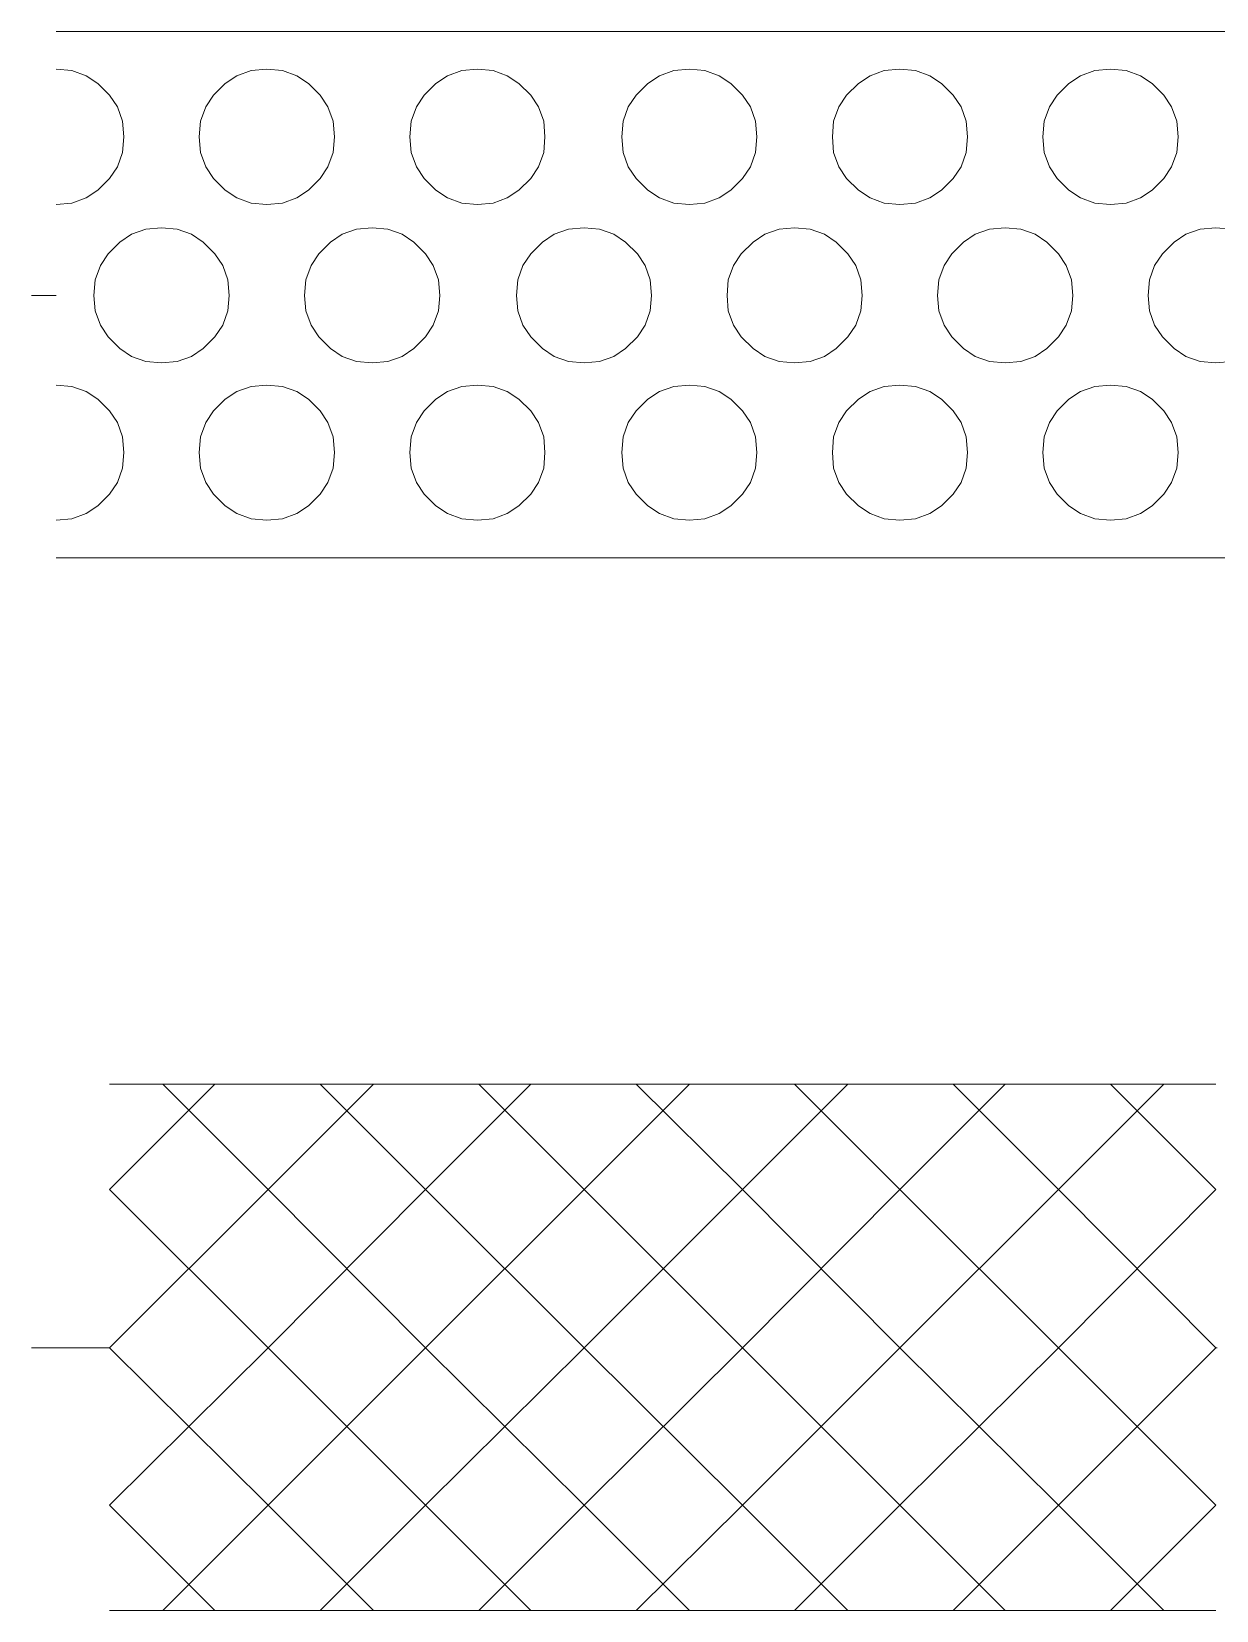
# Model space of a CAD drawing. Header units: inches. Extents: x 47316 to 59086, y 3141 to 11743.
# Drawn here: x 50301.93 to 50313.19, y 6230.9 to 6245.91 of the extents above; entities that cross this region are included whole.
import ezdxf

# ---------------------------------------------------------------- set-up
doc = ezdxf.new("R2010")
doc.units = ezdxf.units.IN
doc.header["$MEASUREMENT"] = 0

msp = doc.modelspace()

# ---------------------------------------------------------------- linework, layer by layer
at = {"color": 0, "lineweight": 0}
for p, q in [((50302.167, 6245.914), (50303.167, 6245.914)), ((50303.167, 6245.914), (50304.168, 6245.914)), ((50304.168, 6245.914), (50305.168, 6245.914)), ((50305.168, 6245.914), (50306.169, 6245.914)), ((50306.169, 6245.914), (50307.182, 6245.914)), ((50307.182, 6245.914), (50308.183, 6245.914)), ((50308.183, 6245.914), (50309.183, 6245.914)), ((50309.183, 6245.914), (50310.184, 6245.914)), ((50310.184, 6245.914), (50311.185, 6245.914)), ((50311.185, 6245.914), (50312.185, 6245.914)), ((50312.185, 6245.914), (50313.186, 6245.914)), ((50313.186, 6245.914), (50314.186, 6245.914)), ((50302.315, 6245.543), (50302.167, 6245.556)), ((50302.451, 6245.494), (50302.315, 6245.543)), ((50304.02, 6245.543), (50303.884, 6245.494)), ((50304.168, 6245.556), (50304.02, 6245.543)), ((50304.316, 6245.543), (50304.168, 6245.556)), ((50304.452, 6245.494), (50304.316, 6245.543)), ((50306.021, 6245.543), (50305.885, 6245.494)), ((50306.169, 6245.556), (50306.021, 6245.543)), ((50306.317, 6245.543), (50306.169, 6245.556)), ((50306.453, 6245.494), (50306.317, 6245.543)), ((50308.034, 6245.543), (50307.899, 6245.494)), ((50308.183, 6245.556), (50308.034, 6245.543)), ((50308.331, 6245.543), (50308.183, 6245.556)), ((50308.467, 6245.494), (50308.331, 6245.543)), ((50310.036, 6245.543), (50309.9, 6245.494)), ((50310.184, 6245.556), (50310.036, 6245.543)), ((50310.332, 6245.543), (50310.184, 6245.556)), ((50310.468, 6245.494), (50310.332, 6245.543)), ((50312.037, 6245.543), (50311.901, 6245.494)), ((50312.185, 6245.556), (50312.037, 6245.543)), ((50312.333, 6245.543), (50312.185, 6245.556)), ((50312.469, 6245.494), (50312.333, 6245.543)), ((50302.562, 6245.42), (50302.451, 6245.494)), ((50302.673, 6245.309), (50302.562, 6245.42)), ((50303.773, 6245.42), (50303.661, 6245.309)), ((50303.884, 6245.494), (50303.773, 6245.42)), ((50304.563, 6245.42), (50304.452, 6245.494)), ((50304.674, 6245.309), (50304.563, 6245.42)), ((50305.774, 6245.42), (50305.663, 6245.309)), ((50305.885, 6245.494), (50305.774, 6245.42)), ((50306.564, 6245.42), (50306.453, 6245.494)), ((50306.676, 6245.309), (50306.564, 6245.42)), ((50307.787, 6245.42), (50307.676, 6245.309)), ((50307.899, 6245.494), (50307.787, 6245.42)), ((50308.578, 6245.42), (50308.467, 6245.494)), ((50308.689, 6245.309), (50308.578, 6245.42)), ((50309.789, 6245.42), (50309.677, 6245.309)), ((50309.9, 6245.494), (50309.789, 6245.42)), ((50310.579, 6245.42), (50310.468, 6245.494)), ((50310.69, 6245.309), (50310.579, 6245.42)), ((50311.79, 6245.42), (50311.679, 6245.309)), ((50311.901, 6245.494), (50311.79, 6245.42)), ((50312.58, 6245.42), (50312.469, 6245.494)), ((50312.692, 6245.309), (50312.58, 6245.42)), ((50302.747, 6245.197), (50302.673, 6245.309)), ((50303.661, 6245.309), (50303.587, 6245.197)), ((50304.748, 6245.197), (50304.674, 6245.309)), ((50305.663, 6245.309), (50305.589, 6245.197)), ((50306.75, 6245.197), (50306.676, 6245.309)), ((50307.676, 6245.309), (50307.602, 6245.197)), ((50308.763, 6245.197), (50308.689, 6245.309)), ((50309.677, 6245.309), (50309.603, 6245.197)), ((50310.765, 6245.197), (50310.69, 6245.309)), ((50311.679, 6245.309), (50311.605, 6245.197)), ((50312.766, 6245.197), (50312.692, 6245.309)), ((50302.797, 6245.061), (50302.747, 6245.197)), ((50302.809, 6244.913), (50302.797, 6245.061)), ((50303.538, 6245.061), (50303.526, 6244.913)), ((50303.587, 6245.197), (50303.538, 6245.061)), ((50304.798, 6245.061), (50304.748, 6245.197)), ((50304.81, 6244.913), (50304.798, 6245.061)), ((50305.539, 6245.061), (50305.527, 6244.913)), ((50305.589, 6245.197), (50305.539, 6245.061)), ((50306.799, 6245.061), (50306.75, 6245.197)), ((50306.811, 6244.913), (50306.799, 6245.061)), ((50307.553, 6245.061), (50307.54, 6244.913)), ((50307.602, 6245.197), (50307.553, 6245.061)), ((50308.813, 6245.061), (50308.763, 6245.197)), ((50308.825, 6244.913), (50308.813, 6245.061)), ((50309.554, 6245.061), (50309.542, 6244.913)), ((50309.603, 6245.197), (50309.554, 6245.061)), ((50310.814, 6245.061), (50310.765, 6245.197)), ((50310.826, 6244.913), (50310.814, 6245.061)), ((50311.555, 6245.061), (50311.543, 6244.913)), ((50311.605, 6245.197), (50311.555, 6245.061)), ((50312.815, 6245.061), (50312.766, 6245.197)), ((50312.828, 6244.913), (50312.815, 6245.061)), ((50302.797, 6244.765), (50302.809, 6244.913)), ((50303.526, 6244.913), (50303.538, 6244.765)), ((50304.798, 6244.765), (50304.81, 6244.913)), ((50305.527, 6244.913), (50305.539, 6244.765)), ((50306.799, 6244.765), (50306.811, 6244.913)), ((50307.54, 6244.913), (50307.553, 6244.765)), ((50308.813, 6244.765), (50308.825, 6244.913)), ((50309.542, 6244.913), (50309.554, 6244.765)), ((50310.814, 6244.765), (50310.826, 6244.913)), ((50311.543, 6244.913), (50311.555, 6244.765)), ((50312.815, 6244.765), (50312.828, 6244.913)), ((50302.747, 6244.629), (50302.797, 6244.765)), ((50303.538, 6244.765), (50303.587, 6244.629)), ((50304.748, 6244.629), (50304.798, 6244.765)), ((50305.539, 6244.765), (50305.589, 6244.629)), ((50306.75, 6244.629), (50306.799, 6244.765)), ((50307.553, 6244.765), (50307.602, 6244.629)), ((50308.763, 6244.629), (50308.813, 6244.765)), ((50309.554, 6244.765), (50309.603, 6244.629)), ((50310.765, 6244.629), (50310.814, 6244.765)), ((50311.555, 6244.765), (50311.605, 6244.629)), ((50312.766, 6244.629), (50312.815, 6244.765)), ((50302.673, 6244.518), (50302.747, 6244.629)), ((50303.587, 6244.629), (50303.661, 6244.518)), ((50304.674, 6244.518), (50304.748, 6244.629)), ((50305.589, 6244.629), (50305.663, 6244.518)), ((50306.676, 6244.518), (50306.75, 6244.629)), ((50307.602, 6244.629), (50307.676, 6244.518)), ((50308.689, 6244.518), (50308.763, 6244.629)), ((50309.603, 6244.629), (50309.677, 6244.518)), ((50310.69, 6244.518), (50310.765, 6244.629)), ((50311.605, 6244.629), (50311.679, 6244.518)), ((50312.692, 6244.518), (50312.766, 6244.629)), ((50302.562, 6244.407), (50302.673, 6244.518)), ((50303.661, 6244.518), (50303.773, 6244.407)), ((50304.563, 6244.407), (50304.674, 6244.518)), ((50305.663, 6244.518), (50305.774, 6244.407)), ((50306.564, 6244.407), (50306.676, 6244.518)), ((50307.676, 6244.518), (50307.787, 6244.407)), ((50308.578, 6244.407), (50308.689, 6244.518)), ((50309.677, 6244.518), (50309.789, 6244.407)), ((50310.579, 6244.407), (50310.69, 6244.518)), ((50311.679, 6244.518), (50311.79, 6244.407)), ((50312.58, 6244.407), (50312.692, 6244.518)), ((50302.315, 6244.283), (50302.451, 6244.333)), ((50302.451, 6244.333), (50302.562, 6244.407)), ((50303.773, 6244.407), (50303.884, 6244.333)), ((50303.884, 6244.333), (50304.02, 6244.283)), ((50304.316, 6244.283), (50304.452, 6244.333)), ((50304.452, 6244.333), (50304.563, 6244.407)), ((50305.774, 6244.407), (50305.885, 6244.333)), ((50305.885, 6244.333), (50306.021, 6244.283)), ((50306.317, 6244.283), (50306.453, 6244.333)), ((50306.453, 6244.333), (50306.564, 6244.407)), ((50307.787, 6244.407), (50307.899, 6244.333)), ((50307.899, 6244.333), (50308.034, 6244.283)), ((50308.331, 6244.283), (50308.467, 6244.333)), ((50308.467, 6244.333), (50308.578, 6244.407)), ((50309.789, 6244.407), (50309.9, 6244.333)), ((50309.9, 6244.333), (50310.036, 6244.283)), ((50310.332, 6244.283), (50310.468, 6244.333)), ((50310.468, 6244.333), (50310.579, 6244.407)), ((50311.79, 6244.407), (50311.901, 6244.333)), ((50311.901, 6244.333), (50312.037, 6244.283)), ((50312.333, 6244.283), (50312.469, 6244.333)), ((50312.469, 6244.333), (50312.58, 6244.407)), ((50302.167, 6244.271), (50302.315, 6244.283)), ((50304.02, 6244.283), (50304.168, 6244.271)), ((50304.168, 6244.271), (50304.316, 6244.283)), ((50306.021, 6244.283), (50306.169, 6244.271)), ((50306.169, 6244.271), (50306.317, 6244.283)), ((50308.034, 6244.283), (50308.183, 6244.271)), ((50308.183, 6244.271), (50308.331, 6244.283)), ((50310.036, 6244.283), (50310.184, 6244.271)), ((50310.184, 6244.271), (50310.332, 6244.283)), ((50312.037, 6244.283), (50312.185, 6244.271)), ((50312.185, 6244.271), (50312.333, 6244.283)), ((50303.019, 6244.036), (50302.883, 6243.987)), ((50303.167, 6244.049), (50303.019, 6244.036)), ((50303.316, 6244.036), (50303.167, 6244.049)), ((50303.451, 6243.987), (50303.316, 6244.036)), ((50305.02, 6244.036), (50304.884, 6243.987)), ((50305.168, 6244.049), (50305.02, 6244.036)), ((50305.317, 6244.036), (50305.168, 6244.049)), ((50305.453, 6243.987), (50305.317, 6244.036)), ((50307.034, 6244.036), (50306.898, 6243.987)), ((50307.182, 6244.049), (50307.034, 6244.036)), ((50307.33, 6244.036), (50307.182, 6244.049)), ((50307.466, 6243.987), (50307.33, 6244.036)), ((50309.035, 6244.036), (50308.899, 6243.987)), ((50309.183, 6244.049), (50309.035, 6244.036)), ((50309.332, 6244.036), (50309.183, 6244.049)), ((50309.467, 6243.987), (50309.332, 6244.036)), ((50311.036, 6244.036), (50310.9, 6243.987)), ((50311.185, 6244.049), (50311.036, 6244.036)), ((50311.333, 6244.036), (50311.185, 6244.049)), ((50311.469, 6243.987), (50311.333, 6244.036)), ((50313.038, 6244.036), (50312.902, 6243.987)), ((50313.186, 6244.049), (50313.038, 6244.036)), ((50313.334, 6244.036), (50313.186, 6244.049)), ((50302.772, 6243.913), (50302.661, 6243.801)), ((50302.883, 6243.987), (50302.772, 6243.913)), ((50303.563, 6243.913), (50303.451, 6243.987)), ((50303.674, 6243.801), (50303.563, 6243.913)), ((50304.773, 6243.913), (50304.662, 6243.801)), ((50304.884, 6243.987), (50304.773, 6243.913)), ((50305.564, 6243.913), (50305.453, 6243.987)), ((50305.675, 6243.801), (50305.564, 6243.913)), ((50306.787, 6243.913), (50306.676, 6243.801)), ((50306.898, 6243.987), (50306.787, 6243.913)), ((50307.577, 6243.913), (50307.466, 6243.987)), ((50307.689, 6243.801), (50307.577, 6243.913)), ((50308.788, 6243.913), (50308.677, 6243.801)), ((50308.899, 6243.987), (50308.788, 6243.913)), ((50309.579, 6243.913), (50309.467, 6243.987)), ((50309.69, 6243.801), (50309.579, 6243.913)), ((50310.789, 6243.913), (50310.678, 6243.801)), ((50310.9, 6243.987), (50310.789, 6243.913)), ((50311.58, 6243.913), (50311.469, 6243.987)), ((50311.691, 6243.801), (50311.58, 6243.913)), ((50312.79, 6243.913), (50312.679, 6243.801)), ((50312.902, 6243.987), (50312.79, 6243.913)), ((50302.661, 6243.801), (50302.587, 6243.69)), ((50303.748, 6243.69), (50303.674, 6243.801)), ((50304.662, 6243.801), (50304.588, 6243.69)), ((50305.749, 6243.69), (50305.675, 6243.801)), ((50306.676, 6243.801), (50306.601, 6243.69)), ((50307.763, 6243.69), (50307.689, 6243.801)), ((50308.677, 6243.801), (50308.603, 6243.69)), ((50309.764, 6243.69), (50309.69, 6243.801)), ((50310.678, 6243.801), (50310.604, 6243.69)), ((50311.765, 6243.69), (50311.691, 6243.801)), ((50312.679, 6243.801), (50312.605, 6243.69)), ((50302.537, 6243.554), (50302.525, 6243.406)), ((50302.587, 6243.69), (50302.537, 6243.554)), ((50303.797, 6243.554), (50303.748, 6243.69)), ((50303.81, 6243.406), (50303.797, 6243.554)), ((50304.538, 6243.554), (50304.526, 6243.406)), ((50304.588, 6243.69), (50304.538, 6243.554)), ((50305.799, 6243.554), (50305.749, 6243.69)), ((50305.811, 6243.406), (50305.799, 6243.554)), ((50306.552, 6243.554), (50306.54, 6243.406)), ((50306.601, 6243.69), (50306.552, 6243.554)), ((50307.812, 6243.554), (50307.763, 6243.69)), ((50307.824, 6243.406), (50307.812, 6243.554)), ((50308.553, 6243.554), (50308.541, 6243.406)), ((50308.603, 6243.69), (50308.553, 6243.554)), ((50309.813, 6243.554), (50309.764, 6243.69)), ((50309.826, 6243.406), (50309.813, 6243.554)), ((50310.555, 6243.554), (50310.542, 6243.406)), ((50310.604, 6243.69), (50310.555, 6243.554)), ((50311.815, 6243.554), (50311.765, 6243.69)), ((50311.827, 6243.406), (50311.815, 6243.554)), ((50312.556, 6243.554), (50312.543, 6243.406)), ((50312.605, 6243.69), (50312.556, 6243.554)), ((50301.932, 6243.406), (50302.167, 6243.406)), ((50302.525, 6243.406), (50302.537, 6243.258)), ((50303.797, 6243.258), (50303.81, 6243.406)), ((50304.526, 6243.406), (50304.538, 6243.258)), ((50305.799, 6243.258), (50305.811, 6243.406)), ((50306.54, 6243.406), (50306.552, 6243.258)), ((50307.812, 6243.258), (50307.824, 6243.406)), ((50308.541, 6243.406), (50308.553, 6243.258)), ((50309.813, 6243.258), (50309.826, 6243.406)), ((50310.542, 6243.406), (50310.555, 6243.258)), ((50311.815, 6243.258), (50311.827, 6243.406)), ((50312.543, 6243.406), (50312.556, 6243.258)), ((50302.537, 6243.258), (50302.587, 6243.122)), ((50303.748, 6243.122), (50303.797, 6243.258)), ((50304.538, 6243.258), (50304.588, 6243.122)), ((50305.749, 6243.122), (50305.799, 6243.258)), ((50306.552, 6243.258), (50306.601, 6243.122)), ((50307.763, 6243.122), (50307.812, 6243.258)), ((50308.553, 6243.258), (50308.603, 6243.122)), ((50309.764, 6243.122), (50309.813, 6243.258)), ((50310.555, 6243.258), (50310.604, 6243.122)), ((50311.765, 6243.122), (50311.815, 6243.258)), ((50312.556, 6243.258), (50312.605, 6243.122)), ((50302.587, 6243.122), (50302.661, 6243.011)), ((50303.674, 6243.011), (50303.748, 6243.122)), ((50304.588, 6243.122), (50304.662, 6243.011)), ((50305.675, 6243.011), (50305.749, 6243.122)), ((50306.601, 6243.122), (50306.676, 6243.011)), ((50307.689, 6243.011), (50307.763, 6243.122)), ((50308.603, 6243.122), (50308.677, 6243.011)), ((50309.69, 6243.011), (50309.764, 6243.122)), ((50310.604, 6243.122), (50310.678, 6243.011)), ((50311.691, 6243.011), (50311.765, 6243.122)), ((50312.605, 6243.122), (50312.679, 6243.011)), ((50302.661, 6243.011), (50302.772, 6242.9)), ((50303.563, 6242.9), (50303.674, 6243.011)), ((50304.662, 6243.011), (50304.773, 6242.9)), ((50305.564, 6242.9), (50305.675, 6243.011)), ((50306.676, 6243.011), (50306.787, 6242.9)), ((50307.577, 6242.9), (50307.689, 6243.011)), ((50308.677, 6243.011), (50308.788, 6242.9)), ((50309.579, 6242.9), (50309.69, 6243.011)), ((50310.678, 6243.011), (50310.789, 6242.9)), ((50311.58, 6242.9), (50311.691, 6243.011)), ((50312.679, 6243.011), (50312.79, 6242.9)), ((50302.772, 6242.9), (50302.883, 6242.826)), ((50302.883, 6242.826), (50303.019, 6242.776)), ((50303.316, 6242.776), (50303.451, 6242.826)), ((50303.451, 6242.826), (50303.563, 6242.9)), ((50304.773, 6242.9), (50304.884, 6242.826)), ((50304.884, 6242.826), (50305.02, 6242.776)), ((50305.317, 6242.776), (50305.453, 6242.826)), ((50305.453, 6242.826), (50305.564, 6242.9)), ((50306.787, 6242.9), (50306.898, 6242.826)), ((50306.898, 6242.826), (50307.034, 6242.776)), ((50307.33, 6242.776), (50307.466, 6242.826)), ((50307.466, 6242.826), (50307.577, 6242.9)), ((50308.788, 6242.9), (50308.899, 6242.826)), ((50308.899, 6242.826), (50309.035, 6242.776)), ((50309.332, 6242.776), (50309.467, 6242.826)), ((50309.467, 6242.826), (50309.579, 6242.9)), ((50310.789, 6242.9), (50310.9, 6242.826)), ((50310.9, 6242.826), (50311.036, 6242.776)), ((50311.333, 6242.776), (50311.469, 6242.826)), ((50311.469, 6242.826), (50311.58, 6242.9)), ((50312.79, 6242.9), (50312.902, 6242.826)), ((50312.902, 6242.826), (50313.038, 6242.776)), ((50303.019, 6242.776), (50303.167, 6242.764)), ((50303.167, 6242.764), (50303.316, 6242.776)), ((50305.02, 6242.776), (50305.168, 6242.764)), ((50305.168, 6242.764), (50305.317, 6242.776)), ((50307.034, 6242.776), (50307.182, 6242.764)), ((50307.182, 6242.764), (50307.33, 6242.776)), ((50309.035, 6242.776), (50309.183, 6242.764)), ((50309.183, 6242.764), (50309.332, 6242.776)), ((50311.036, 6242.776), (50311.185, 6242.764)), ((50311.185, 6242.764), (50311.333, 6242.776)), ((50313.038, 6242.776), (50313.186, 6242.764)), ((50313.186, 6242.764), (50313.334, 6242.776)), ((50302.315, 6242.541), (50302.167, 6242.554)), ((50302.451, 6242.492), (50302.315, 6242.541)), ((50304.02, 6242.541), (50303.884, 6242.492)), ((50304.168, 6242.554), (50304.02, 6242.541)), ((50304.316, 6242.541), (50304.168, 6242.554)), ((50304.452, 6242.492), (50304.316, 6242.541)), ((50306.021, 6242.541), (50305.885, 6242.492)), ((50306.169, 6242.554), (50306.021, 6242.541)), ((50306.317, 6242.541), (50306.169, 6242.554)), ((50306.453, 6242.492), (50306.317, 6242.541)), ((50308.034, 6242.541), (50307.899, 6242.492)), ((50308.183, 6242.554), (50308.034, 6242.541)), ((50308.331, 6242.541), (50308.183, 6242.554)), ((50308.467, 6242.492), (50308.331, 6242.541)), ((50310.036, 6242.541), (50309.9, 6242.492)), ((50310.184, 6242.554), (50310.036, 6242.541)), ((50310.332, 6242.541), (50310.184, 6242.554)), ((50310.468, 6242.492), (50310.332, 6242.541)), ((50312.037, 6242.541), (50311.901, 6242.492)), ((50312.185, 6242.554), (50312.037, 6242.541)), ((50312.333, 6242.541), (50312.185, 6242.554)), ((50312.469, 6242.492), (50312.333, 6242.541)), ((50302.562, 6242.418), (50302.451, 6242.492)), ((50302.673, 6242.307), (50302.562, 6242.418)), ((50303.773, 6242.418), (50303.661, 6242.307)), ((50303.884, 6242.492), (50303.773, 6242.418)), ((50304.563, 6242.418), (50304.452, 6242.492)), ((50304.674, 6242.307), (50304.563, 6242.418)), ((50305.774, 6242.418), (50305.663, 6242.307)), ((50305.885, 6242.492), (50305.774, 6242.418)), ((50306.564, 6242.418), (50306.453, 6242.492)), ((50306.676, 6242.307), (50306.564, 6242.418)), ((50307.787, 6242.418), (50307.676, 6242.307)), ((50307.899, 6242.492), (50307.787, 6242.418)), ((50308.578, 6242.418), (50308.467, 6242.492)), ((50308.689, 6242.307), (50308.578, 6242.418)), ((50309.789, 6242.418), (50309.677, 6242.307)), ((50309.9, 6242.492), (50309.789, 6242.418)), ((50310.579, 6242.418), (50310.468, 6242.492)), ((50310.69, 6242.307), (50310.579, 6242.418)), ((50311.79, 6242.418), (50311.679, 6242.307)), ((50311.901, 6242.492), (50311.79, 6242.418)), ((50312.58, 6242.418), (50312.469, 6242.492)), ((50312.692, 6242.307), (50312.58, 6242.418)), ((50302.747, 6242.196), (50302.673, 6242.307)), ((50303.661, 6242.307), (50303.587, 6242.196)), ((50304.748, 6242.196), (50304.674, 6242.307)), ((50305.663, 6242.307), (50305.589, 6242.196)), ((50306.75, 6242.196), (50306.676, 6242.307)), ((50307.676, 6242.307), (50307.602, 6242.196)), ((50308.763, 6242.196), (50308.689, 6242.307)), ((50309.677, 6242.307), (50309.603, 6242.196)), ((50310.765, 6242.196), (50310.69, 6242.307)), ((50311.679, 6242.307), (50311.605, 6242.196)), ((50312.766, 6242.196), (50312.692, 6242.307)), ((50302.797, 6242.06), (50302.747, 6242.196)), ((50302.809, 6241.911), (50302.797, 6242.06)), ((50303.538, 6242.06), (50303.526, 6241.911)), ((50303.587, 6242.196), (50303.538, 6242.06)), ((50304.798, 6242.06), (50304.748, 6242.196)), ((50304.81, 6241.911), (50304.798, 6242.06)), ((50305.539, 6242.06), (50305.527, 6241.911)), ((50305.589, 6242.196), (50305.539, 6242.06)), ((50306.799, 6242.06), (50306.75, 6242.196)), ((50306.811, 6241.911), (50306.799, 6242.06)), ((50307.553, 6242.06), (50307.54, 6241.911)), ((50307.602, 6242.196), (50307.553, 6242.06)), ((50308.813, 6242.06), (50308.763, 6242.196)), ((50308.825, 6241.911), (50308.813, 6242.06)), ((50309.554, 6242.06), (50309.542, 6241.911)), ((50309.603, 6242.196), (50309.554, 6242.06)), ((50310.814, 6242.06), (50310.765, 6242.196)), ((50310.826, 6241.911), (50310.814, 6242.06)), ((50311.555, 6242.06), (50311.543, 6241.911)), ((50311.605, 6242.196), (50311.555, 6242.06)), ((50312.815, 6242.06), (50312.766, 6242.196)), ((50312.828, 6241.911), (50312.815, 6242.06)), ((50302.797, 6241.763), (50302.809, 6241.911)), ((50303.526, 6241.911), (50303.538, 6241.763)), ((50304.798, 6241.763), (50304.81, 6241.911)), ((50305.527, 6241.911), (50305.539, 6241.763)), ((50306.799, 6241.763), (50306.811, 6241.911)), ((50307.54, 6241.911), (50307.553, 6241.763)), ((50308.813, 6241.763), (50308.825, 6241.911)), ((50309.542, 6241.911), (50309.554, 6241.763)), ((50310.814, 6241.763), (50310.826, 6241.911)), ((50311.543, 6241.911), (50311.555, 6241.763)), ((50312.815, 6241.763), (50312.828, 6241.911)), ((50302.747, 6241.627), (50302.797, 6241.763)), ((50303.538, 6241.763), (50303.587, 6241.627)), ((50304.748, 6241.627), (50304.798, 6241.763)), ((50305.539, 6241.763), (50305.589, 6241.627)), ((50306.75, 6241.627), (50306.799, 6241.763)), ((50307.553, 6241.763), (50307.602, 6241.627)), ((50308.763, 6241.627), (50308.813, 6241.763)), ((50309.554, 6241.763), (50309.603, 6241.627)), ((50310.765, 6241.627), (50310.814, 6241.763)), ((50311.555, 6241.763), (50311.605, 6241.627)), ((50312.766, 6241.627), (50312.815, 6241.763)), ((50302.673, 6241.516), (50302.747, 6241.627)), ((50303.587, 6241.627), (50303.661, 6241.516)), ((50304.674, 6241.516), (50304.748, 6241.627)), ((50305.589, 6241.627), (50305.663, 6241.516)), ((50306.676, 6241.516), (50306.75, 6241.627)), ((50307.602, 6241.627), (50307.676, 6241.516)), ((50308.689, 6241.516), (50308.763, 6241.627)), ((50309.603, 6241.627), (50309.677, 6241.516)), ((50310.69, 6241.516), (50310.765, 6241.627)), ((50311.605, 6241.627), (50311.679, 6241.516)), ((50312.692, 6241.516), (50312.766, 6241.627)), ((50302.562, 6241.405), (50302.673, 6241.516)), ((50303.661, 6241.516), (50303.773, 6241.405)), ((50304.563, 6241.405), (50304.674, 6241.516)), ((50305.663, 6241.516), (50305.774, 6241.405)), ((50306.564, 6241.405), (50306.676, 6241.516)), ((50307.676, 6241.516), (50307.787, 6241.405)), ((50308.578, 6241.405), (50308.689, 6241.516)), ((50309.677, 6241.516), (50309.789, 6241.405)), ((50310.579, 6241.405), (50310.69, 6241.516)), ((50311.679, 6241.516), (50311.79, 6241.405)), ((50312.58, 6241.405), (50312.692, 6241.516)), ((50302.315, 6241.281), (50302.451, 6241.331)), ((50302.451, 6241.331), (50302.562, 6241.405)), ((50303.773, 6241.405), (50303.884, 6241.331)), ((50303.884, 6241.331), (50304.02, 6241.281)), ((50304.316, 6241.281), (50304.452, 6241.331)), ((50304.452, 6241.331), (50304.563, 6241.405)), ((50305.774, 6241.405), (50305.885, 6241.331)), ((50305.885, 6241.331), (50306.021, 6241.281)), ((50306.317, 6241.281), (50306.453, 6241.331)), ((50306.453, 6241.331), (50306.564, 6241.405)), ((50307.787, 6241.405), (50307.899, 6241.331)), ((50307.899, 6241.331), (50308.034, 6241.281)), ((50308.331, 6241.281), (50308.467, 6241.331)), ((50308.467, 6241.331), (50308.578, 6241.405)), ((50309.789, 6241.405), (50309.9, 6241.331)), ((50309.9, 6241.331), (50310.036, 6241.281)), ((50310.332, 6241.281), (50310.468, 6241.331)), ((50310.468, 6241.331), (50310.579, 6241.405)), ((50311.79, 6241.405), (50311.901, 6241.331)), ((50311.901, 6241.331), (50312.037, 6241.281)), ((50312.333, 6241.281), (50312.469, 6241.331)), ((50312.469, 6241.331), (50312.58, 6241.405)), ((50302.167, 6241.269), (50302.315, 6241.281)), ((50304.02, 6241.281), (50304.168, 6241.269)), ((50304.168, 6241.269), (50304.316, 6241.281)), ((50306.021, 6241.281), (50306.169, 6241.269)), ((50306.169, 6241.269), (50306.317, 6241.281)), ((50308.034, 6241.281), (50308.183, 6241.269)), ((50308.183, 6241.269), (50308.331, 6241.281)), ((50310.036, 6241.281), (50310.184, 6241.269)), ((50310.184, 6241.269), (50310.332, 6241.281)), ((50312.037, 6241.281), (50312.185, 6241.269)), ((50312.185, 6241.269), (50312.333, 6241.281)), ((50303.167, 6240.911), (50302.167, 6240.911)), ((50304.168, 6240.911), (50303.167, 6240.911)), ((50305.168, 6240.911), (50304.168, 6240.911)), ((50306.169, 6240.911), (50305.168, 6240.911)), ((50307.182, 6240.911), (50306.169, 6240.911)), ((50308.183, 6240.911), (50307.182, 6240.911)), ((50309.183, 6240.911), (50308.183, 6240.911)), ((50310.184, 6240.911), (50309.183, 6240.911)), ((50311.185, 6240.911), (50310.184, 6240.911)), ((50312.185, 6240.911), (50311.185, 6240.911)), ((50313.186, 6240.911), (50312.185, 6240.911)), ((50314.186, 6240.911), (50313.186, 6240.911)), ((50302.673, 6235.908), (50304.18, 6235.908)), ((50303.674, 6235.908), (50302.673, 6234.907)), ((50304.18, 6234.907), (50303.18, 6235.908)), ((50304.18, 6235.908), (50305.675, 6235.908)), ((50305.181, 6235.908), (50304.18, 6234.907)), ((50305.675, 6234.907), (50304.674, 6235.908)), ((50305.675, 6235.908), (50307.182, 6235.908)), ((50306.676, 6235.908), (50305.675, 6234.907)), ((50307.182, 6234.907), (50306.181, 6235.908)), ((50307.182, 6235.908), (50308.689, 6235.908)), ((50308.183, 6235.908), (50307.182, 6234.907)), ((50308.689, 6234.907), (50307.676, 6235.908)), ((50308.689, 6235.908), (50310.184, 6235.908)), ((50309.69, 6235.908), (50308.689, 6234.907)), ((50310.184, 6234.907), (50309.183, 6235.908)), ((50310.184, 6235.908), (50311.691, 6235.908)), ((50311.185, 6235.908), (50310.184, 6234.907)), ((50311.691, 6234.907), (50310.69, 6235.908)), ((50311.691, 6235.908), (50313.186, 6235.908)), ((50312.692, 6235.908), (50311.691, 6234.907)), ((50313.186, 6234.907), (50312.185, 6235.908)), ((50302.673, 6233.4), (50304.18, 6234.907)), ((50302.673, 6234.907), (50304.18, 6233.4)), ((50304.18, 6233.4), (50305.675, 6234.907)), ((50304.18, 6234.907), (50305.675, 6233.4)), ((50305.675, 6233.4), (50307.182, 6234.907)), ((50305.675, 6234.907), (50307.182, 6233.4)), ((50307.182, 6233.4), (50308.689, 6234.907)), ((50307.182, 6234.907), (50308.689, 6233.4)), ((50308.689, 6233.4), (50310.184, 6234.907)), ((50308.689, 6234.907), (50310.184, 6233.4)), ((50310.184, 6233.4), (50311.691, 6234.907)), ((50310.184, 6234.907), (50311.691, 6233.4)), ((50311.691, 6233.4), (50313.186, 6234.907)), ((50311.691, 6234.907), (50313.186, 6233.4)), ((50301.932, 6233.4), (50302.673, 6233.4)), ((50304.18, 6231.905), (50302.673, 6233.4)), ((50304.18, 6233.4), (50302.673, 6231.905)), ((50305.675, 6231.905), (50304.18, 6233.4)), ((50305.675, 6233.4), (50304.18, 6231.905)), ((50307.182, 6231.905), (50305.675, 6233.4)), ((50307.182, 6233.4), (50305.675, 6231.905)), ((50308.689, 6231.905), (50307.182, 6233.4)), ((50308.689, 6233.4), (50307.182, 6231.905)), ((50310.184, 6231.905), (50308.689, 6233.4)), ((50310.184, 6233.4), (50308.689, 6231.905)), ((50311.691, 6231.905), (50310.184, 6233.4)), ((50311.691, 6233.4), (50310.184, 6231.905)), ((50313.186, 6231.905), (50311.691, 6233.4)), ((50313.186, 6233.4), (50311.691, 6231.905)), ((50313.186, 6233.4), (50313.198, 6233.4)), ((50302.673, 6231.905), (50303.674, 6230.905)), ((50303.18, 6230.905), (50304.18, 6231.905)), ((50304.18, 6231.905), (50305.181, 6230.905)), ((50304.674, 6230.905), (50305.675, 6231.905)), ((50305.675, 6231.905), (50306.676, 6230.905)), ((50306.181, 6230.905), (50307.182, 6231.905)), ((50307.182, 6231.905), (50308.183, 6230.905)), ((50307.676, 6230.905), (50308.689, 6231.905)), ((50308.689, 6231.905), (50309.69, 6230.905)), ((50309.183, 6230.905), (50310.184, 6231.905)), ((50310.184, 6231.905), (50311.185, 6230.905)), ((50310.69, 6230.905), (50311.691, 6231.905)), ((50311.691, 6231.905), (50312.692, 6230.905)), ((50312.185, 6230.905), (50313.186, 6231.905)), ((50304.18, 6230.905), (50302.673, 6230.905)), ((50305.675, 6230.905), (50304.18, 6230.905)), ((50307.182, 6230.905), (50305.675, 6230.905)), ((50308.689, 6230.905), (50307.182, 6230.905)), ((50310.184, 6230.905), (50308.689, 6230.905)), ((50311.691, 6230.905), (50310.184, 6230.905)), ((50313.186, 6230.905), (50311.691, 6230.905))]:
    msp.add_line(p, q, dxfattribs=at)

doc.saveas('drawing.dxf')
